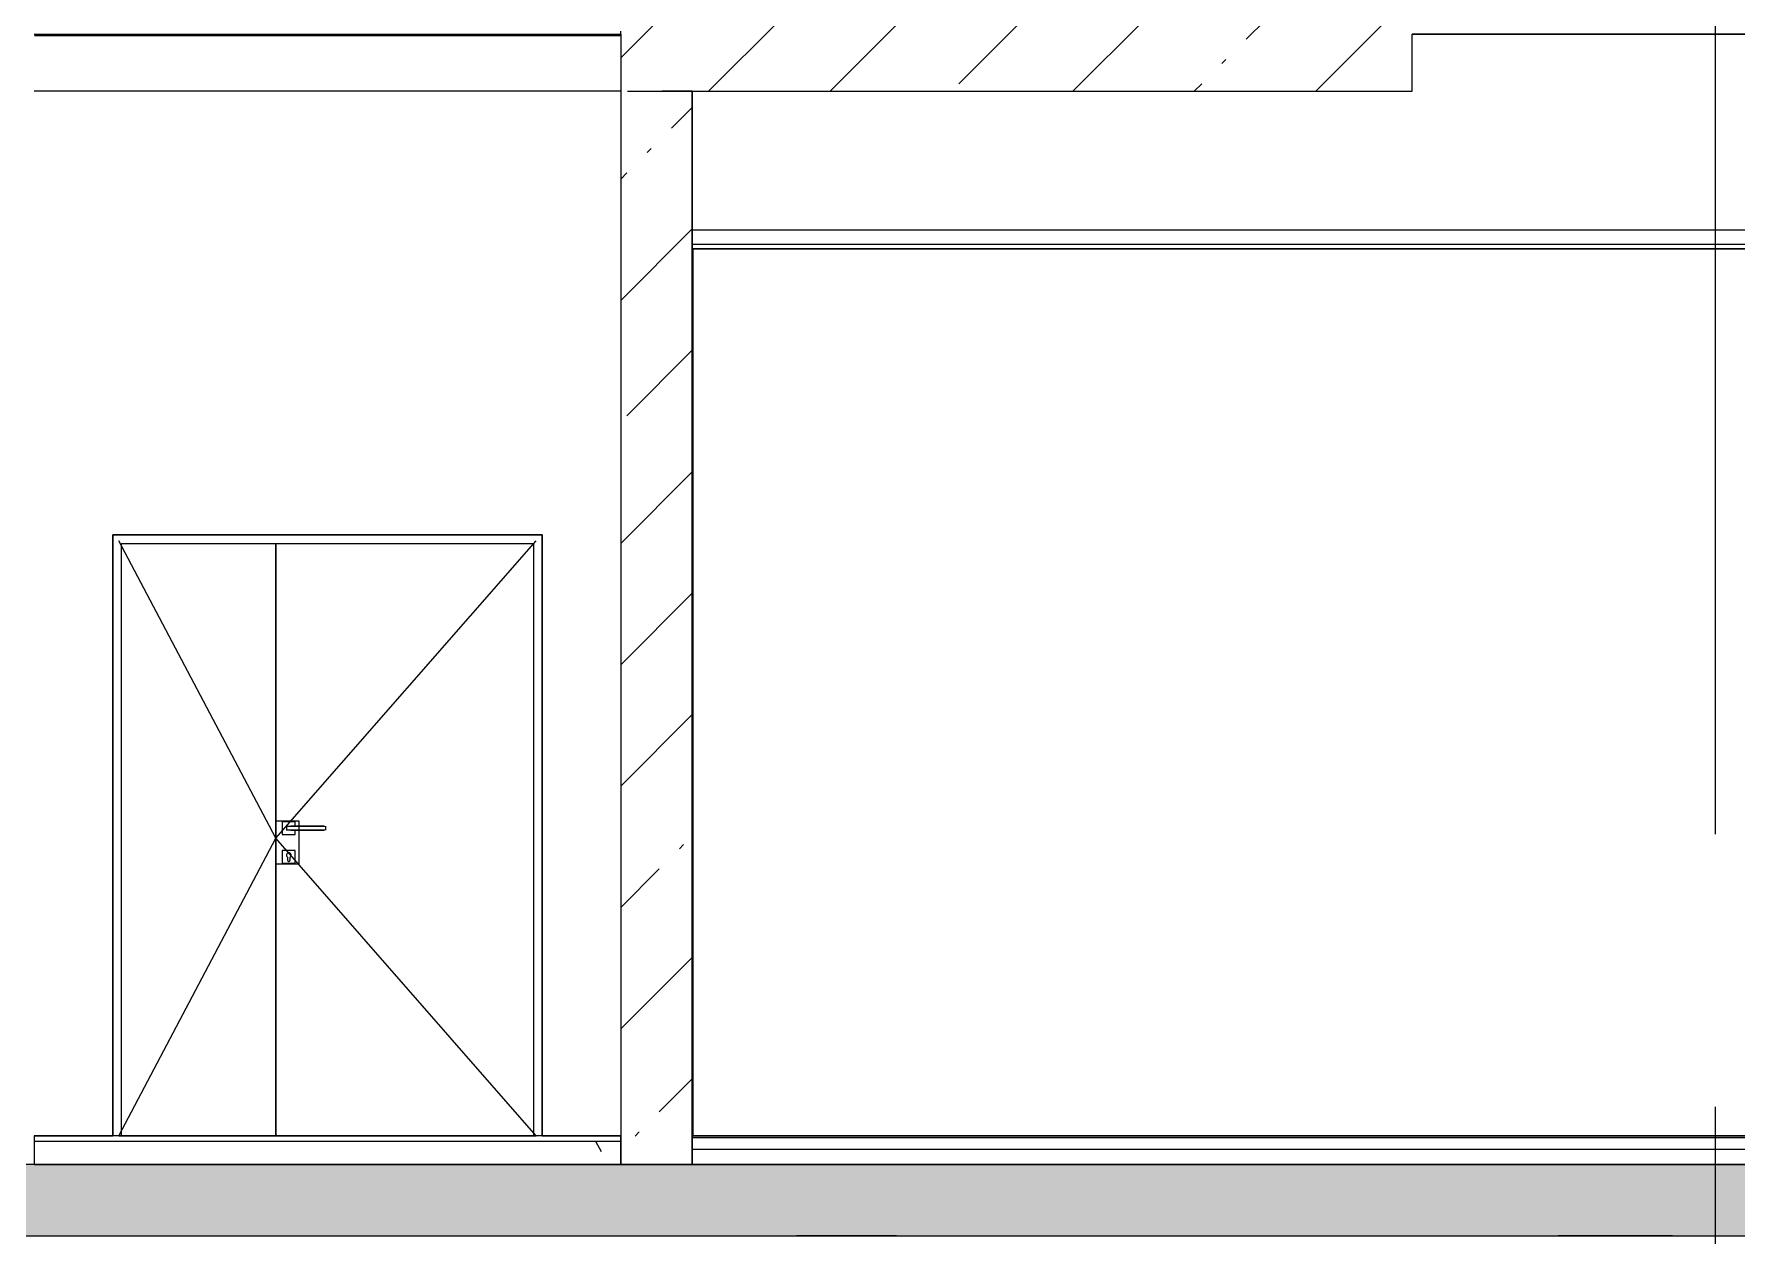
# Model space of a CAD drawing. Header units: millimetres. Extents: x 51154 to 151340, y -24069 to 30962.
# Drawn here: x 117057 to 123007, y 16450 to 20650 of the extents above; entities that cross this region are included whole.
import ezdxf

# ---------------------------------------------------------------- set-up
doc = ezdxf.new("R2010")
doc.units = ezdxf.units.MM
doc.linetypes.add('Осевые', pattern=[6350, 1270, -952.5, 3175, -952.5])
for name, color, linetype, lineweight in [('Двери', 7, 'Continuous', 9), ('Каркас_Импост', 7, 'Continuous', 9), ('Общие ребра', 7, 'Continuous', 9), ('Основа _2_-1', 7, 'Continuous', 9), ('Отделка 1 _4_-1', 7, 'Continuous', 9), ('Отделка 2 _5_-1', 7, 'Continuous', 9), ('Панель', 7, 'Continuous', 9), ('Перекрытия', 7, 'Continuous', 9), ('Стены', 7, 'Continuous', 9), ('Структура _1_', 7, 'Continuous', 18), ('Штриховка разреза-2', 7, 'Continuous', 9), ('Элементы узлов', 7, 'Continuous', 9)]:
    doc.layers.add(name, color=color, linetype=linetype, lineweight=lineweight)
doc.layers.add('Оси-3', color=7, linetype='Осевые', lineweight=9, true_color=0xaaaaaa)
pattern_1 = [(45, (99498.54, 6475), (-424.264, 424.264), [600, -100, 20, -100]), (45, (99498.54, 6899), (-424.264, 424.264), [])]

# ---------------------------------------------------------------- blocks, each defined once
blk = doc.blocks.new('Дверь - Полуторная_001 - ДВ20__21-15-6256099-Разрез 1-1')
at = {"layer": 'Двери'}
for p, q in [((117901.6, 17927.5), (117901.6, 17932.5)), ((117901.6, 17932.5), (117901.6, 17927.5)), ((117901.6, 17927.5), (117901.6, 17722.5)), ((117901.6, 17749), (117901.6, 17901)), ((117901.6, 17901), (117981.6, 17901)), ((117969.1, 17897.5), (117924.1, 17897.5)), ((117924.1, 17897.5), (117924.1, 17852.5)), ((117924.1, 17852.5), (117969.1, 17852.5)), ((117939.1, 17882.5), (117939.1, 17867.5)), ((117939.1, 17882.5), (117943.4, 17882.5)), ((117939.1, 17882.5), (117939.1, 17867.5)), ((117943.4, 17867.5), (117939.1, 17867.5)), ((117943.4, 17882.5), (118069.1, 17882.5)), ((118069.1, 17867.5), (117943.4, 17867.5)), ((118069.1, 17882.5), (117954.1, 17882.5)), ((117954.1, 17867.5), (118069.1, 17867.5)), ((117969.1, 17882.5), (117969.1, 17897.5)), ((117969.1, 17852.5), (117969.1, 17867.5)), ((117981.6, 17901), (117981.6, 17749)), ((118069.1, 17882.5), (118072.5, 17882.5)), ((118072.5, 17867.5), (118069.1, 17867.5)), ((118075.7, 17867.5), (118075.7, 17882.5)), ((117969.1, 17797.5), (117924.1, 17797.5)), ((117924.1, 17797.5), (117924.1, 17752.5)), ((117969.1, 17752.5), (117969.1, 17797.5)), ((117981.6, 17749), (117901.6, 17749)), ((117924.1, 17752.5), (117969.1, 17752.5)), ((117941.6, 17774), (117941.6, 17763.8)), ((117941.6, 17774), (117941.6, 17763.8)), ((117951.6, 17763.8), (117951.6, 17774)), ((117951.6, 17763.8), (117951.6, 17774)), ((117901.6, 17722.5), (117901.6, 17717.5)), ((117901.6, 17717.5), (117901.6, 17722.5))]:
    blk.add_line(p, q, dxfattribs=at)
for centre, radius, start, end in [((117946.6, 17780.8), 8.37, 306.67367, 233.32633), ((117946.6, 17780.8), 8.37, 218.9937, 233.32633), ((117946.6, 17763.8), 5, 180, 0), ((117946.6, 17763.8), 5, 240, 300), ((117946.6, 17780.8), 8.37, 306.67367, 321.0063)]:
    blk.add_arc(centre, radius, start, end, dxfattribs=at)
at = {"layer": 'Каркас_Импост'}
for p, q in [((117331.6, 18900), (117331.6, 16800)), ((118831.6, 18900), (117331.6, 18900)), ((117361.6, 16800), (117361.6, 18870)), ((117361.6, 18870), (118801.6, 18870)), ((118801.6, 18870), (118801.6, 16800)), ((118831.6, 16800), (118831.6, 18900)), ((117361.6, 16800), (117331.6, 16800)), ((118831.6, 16800), (118801.6, 16800))]:
    blk.add_line(p, q, dxfattribs=at)
at = {"layer": 'Панель'}
for p, q in [((117901.6, 18870), (117901.6, 16800)), ((117901.6, 16800), (117901.6, 18870)), ((117352.6, 16800), (117901.6, 16800)), ((117901.6, 16800), (118810.6, 16800))]:
    blk.add_line(p, q, dxfattribs=at)
at = {"layer": 'Элементы узлов'}
for p, q in [((117901.6, 17839.5), (117352.6, 18879)), ((117901.6, 17839.5), (118810.6, 18879)), ((117352.6, 16800), (117901.6, 17839.5)), ((118810.6, 16800), (117901.6, 17839.5))]:
    blk.add_line(p, q, dxfattribs=at)

msp = doc.modelspace()

# ---------------------------------------------------------------- hatches: boundary and pattern name
at = {"layer": 'Штриховка разреза-2'}
h = msp.add_hatch(dxfattribs=at)
h.set_pattern_fill('FP_2', color=256, style=0, pattern_type=2)
h.set_pattern_definition(pattern_1)
h.paths.add_polyline_path([(119106.6, 20450), (121871.6, 20450), (121871.6, 20700), (119106.6, 20700), (119106.6, 20650)], flags=0)
h = msp.add_hatch(dxfattribs=at)
h.set_pattern_fill('FP_2', color=256, style=0, pattern_type=2)
h.set_pattern_definition(pattern_1)
h.paths.add_polyline_path([(119106.6, 16700), (119356.6, 16700), (119356.6, 20450), (119106.6, 20450), (119106.6, 16800)], flags=0)
h = msp.add_hatch(dxfattribs=at)
h.set_pattern_fill('FP_4', color=256, style=0, pattern_type=2)
h.set_pattern_definition([(0, (99498.54, 6475), (812.8, 203.2), [67.056, -542.544, 67.056, -542.544, -3251.2]), (0, (99498.54, 6475), (812.8, 203.2), [-1219.2, 67.056, -1152.144, 67.056, -542.544, -1422.4]), (0, (99498.54, 6475), (812.8, 203.2), [-3048, 67.056, -339.344, 67.056, -948.944]), (120, (99803.34, 6576.6), (-582.3764, 602.3054), [67.056, -542.544, 67.056, -3793.744]), (120, (99803.34, 6576.6), (-582.3764, 602.3054), [-676.656, -542.544, 67.056, -1152.144, -2032]), (120, (99803.34, 6576.6), (-582.3764, 602.3054), [-2438.4, 67.056, -542.544, 67.056, -1355.344]), (120, (99803.34, 6576.6), (-582.3764, 602.3054), [-3115.056, -339.344, 67.056, -948.944]), (240, (99904.94, 6983), (-230.4236, -805.5054), [67.056, -542.544, 67.056, -542.544, -3251.2]), (240, (99904.94, 6983), (-230.4236, -805.5054), [-1219.2, 67.056, -1152.144, 67.056, -542.544, -1422.4]), (240, (99904.94, 6983), (-230.4236, -805.5054), [-3048, 67.056, -339.344, 67.056, -948.944])])
h.paths.add_polyline_path([(117056.6, 16700), (119106.6, 16700), (119106.6, 16780), (117056.6, 16780)], flags=0)
h = msp.add_hatch(dxfattribs=at)
h.set_pattern_fill('FP_2', color=256, style=0, pattern_type=2)
h.set_pattern_definition(pattern_1)
h.paths.add_polyline_path([(57031.6, 16450), (57336.6, 16450), (57336.6, 16700), (57031.6, 16700), (57031.6, 16519)], flags=0)
h.paths.add_polyline_path([(71767.4, 16450), (82081.6, 16450), (82081.6, 16700), (71731.6, 16700), (71731.6, 16450)], flags=0)
h.paths.add_polyline_path([(129081.6, 16450), (129081.6, 16700), (104181.6, 16700), (104181.6, 16450), (129027.3, 16450)], flags=0)

# ---------------------------------------------------------------- linework, layer by layer
at = {"layer": 'Общие ребра'}
for p, q in [((119106.6, 20450), (119106.6, 16800)), ((119358.6, 19915), (119356.6, 19915)), ((119106.6, 16780), (117056.6, 16780)), ((128781.6, 16752.5), (119356.6, 16752.5))]:
    msp.add_line(p, q, dxfattribs=at)
at = {"layer": 'Оси-3'}
msp.add_line((122931.6, -22468.7), (122931.6, 29000), dxfattribs=at)
at = {"layer": 'Основа _2_-1'}
for p, q in [((117056.6, 16780), (117056.6, 16700)), ((119106.6, 16700), (119106.6, 16780)), ((117056.6, 16700), (119106.6, 16700))]:
    msp.add_line(p, q, dxfattribs=at)
at = {"layer": 'Отделка 1 _4_-1'}
for p, q in [((119106.6, 16800), (117056.6, 16800)), ((117056.6, 16800), (117056.6, 16780)), ((119106.6, 16780), (119106.6, 16800))]:
    msp.add_line(p, q, dxfattribs=at)
at = {"layer": 'Отделка 2 _5_-1'}
for p, q in [((117058.6, 20645), (119104.6, 20645)), ((119358.6, 19900), (128779.6, 19900)), ((128781.6, 16800), (119356.6, 16800)), ((119356.6, 16800), (119356.6, 16793))]:
    msp.add_line(p, q, dxfattribs=at)
at = {"layer": 'Перекрытия'}
for p, q in [((119106.6, 20650), (119106.6, 20450)), ((119106.6, 20450), (117056.6, 20450)), ((119129.6, 20450), (119356.9, 20450)), ((119356.6, 20450), (119251.6, 20450)), ((117056.6, 16800), (117056.6, 16700)), ((117056.6, 16800), (117056.6, 16700)), ((119106.6, 16800), (119106.6, 16700)), ((119106.6, 16800), (119106.6, 16700)), ((119106.6, 16800), (119106.6, 16700)), ((119356.6, 16800), (119356.6, 16700)), ((119356.6, 16700), (119356.6, 16800)), ((119356.6, 16700), (119356.6, 16800)), ((117056.6, 16700), (116806.6, 16700)), ((117056.6, 16700), (116806.6, 16700)), ((129081.6, 16700), (117027.1, 16700)), ((119356.6, 16700), (119106.6, 16700)), ((119356.6, 16700), (119106.6, 16700)), ((119131.6, 16700), (119106.6, 16700)), ((119256.6, 16700), (119131.6, 16700)), ((128781.6, 16700), (119356.6, 16700)), ((119720.2, 16700), (120070.2, 16700)), ((122381.6, 16700), (122781.6, 16700)), ((117027.1, 16450), (129081.6, 16450)), ((120070.2, 16450), (119720.2, 16450)), ((122781.6, 16450), (122381.6, 16450))]:
    msp.add_line(p, q, dxfattribs=at)
at = {"layer": 'Стены'}
for p, q in [((128781.6, 20650), (121871.6, 20650)), ((119356.6, 20450), (119356.6, 16700)), ((128779.6, 19900), (119358.6, 19900)), ((119358.6, 19900), (119358.6, 16800)), ((117331.6, 16810), (117331.6, 18900)), ((117331.6, 18900), (118831.6, 18900)), ((118831.6, 18900), (118831.6, 16810)), ((119356.6, 18900), (119356.6, 16700)), ((119356.6, 18900), (119356.6, 16700)), ((117056.6, 16800), (117331.6, 16800)), ((117331.6, 16800), (117331.6, 16810)), ((118831.6, 16810), (118831.6, 16800)), ((118831.6, 16800), (119106.6, 16800)), ((119106.6, 16700), (119106.6, 16800)), ((119106.6, 16700), (119106.6, 16800)), ((119358.6, 16800), (128779.6, 16800)), ((119356.6, 16700), (119106.6, 16700)), ((119106.6, 16700), (119356.6, 16700)), ((119356.6, 16700), (128781.6, 16700))]:
    msp.add_line(p, q, dxfattribs=at)
at = {"layer": 'Структура _1_'}
for p, q in [((117056.6, 20650), (119106.6, 20650)), ((119106.6, 20645), (119106.6, 20660)), ((119106.6, 20650), (119106.6, 20450)), ((121871.6, 20650), (128781.6, 20650)), ((121871.6, 20450), (121871.6, 20650)), ((119356.6, 16700), (119356.6, 20450)), ((119356.6, 20450), (121871.6, 20450)), ((128781.6, 19965), (119356.6, 19965)), ((119356.6, 19965), (119356.6, 19915)), ((119356.6, 19915), (119356.6, 19900)), ((128779.6, 19915), (119358.6, 19915)), ((119106.6, 16800), (119106.6, 16700)), ((119356.6, 16793), (119356.6, 16752.5)), ((128781.6, 16793), (119356.6, 16793)), ((119356.6, 16752.5), (119356.6, 16700)), ((119106.6, 16700), (117056.6, 16700)), ((128781.6, 16700), (119356.6, 16700)), ((119356.6, 16700), (128781.6, 16700)), ((110481.6, 16450), (128781.6, 16450))]:
    msp.add_line(p, q, dxfattribs=at)

# ---------------------------------------------------------------- block references
at = {"layer": 'Двери'}
msp.add_blockref('Дверь - Полуторная_001 - ДВ20__21-15-6256099-Разрез 1-1', (0, 0), dxfattribs=at)

doc.saveas('drawing.dxf')
